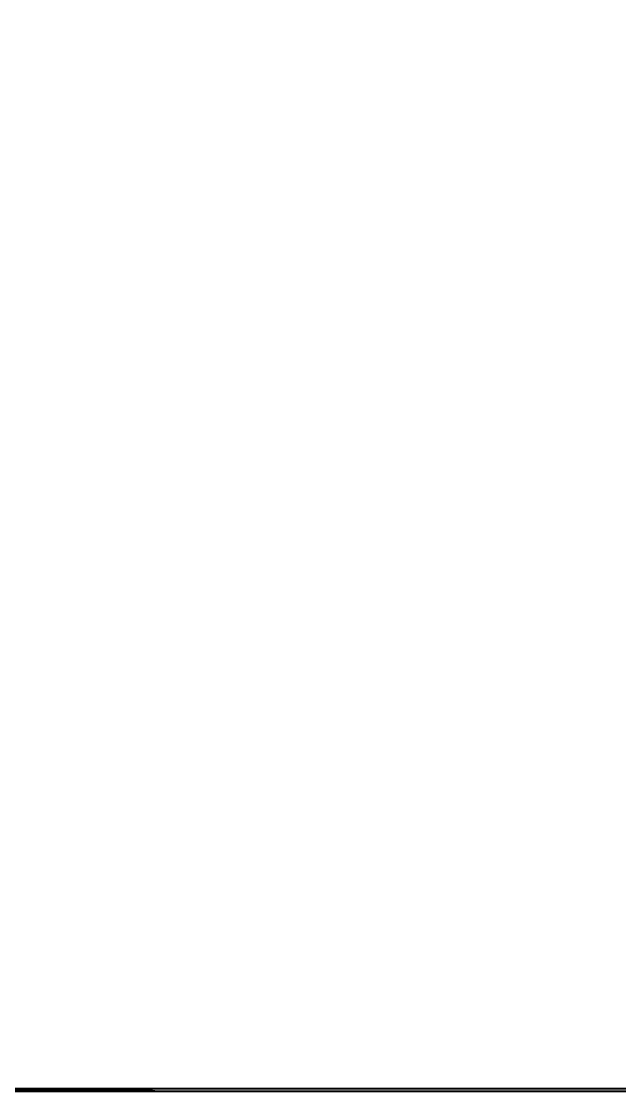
# Model space of a CAD drawing. Extents: x -112 to 83, y 6 to 95.
# Drawn here: x 34.1 to 58.47, y 5.62 to 49.19 of the extents above; entities that cross this region are included whole.
import ezdxf

# ---------------------------------------------------------------- set-up
doc = ezdxf.new("R2010")
doc.units = 0
doc.layers.add('TOP', color=250, linetype='CONTINUOUS')

msp = doc.modelspace()

# ---------------------------------------------------------------- meshes
at = {"layer": 'TOP', "color": 250}
mesh = msp.add_polyface(dxfattribs=at)
corners = [(-112.141029, 5.617622, 77.584587), (82.846863, 5.617622, 77.584587), (82.84687, 94.517624, 77.584572), (-112.141029, 94.517624, 77.584572), (-112.141029, 5.61763, 75.132889), (82.846863, 5.617622, 75.132889), (82.84687, 94.517616, 75.132874), (-112.141029, 94.517616, 75.132874), (-112.041023, 5.744621, 77.684586), (82.746864, 5.744621, 77.684586), (82.746864, 94.390625, 77.68457), (-112.041023, 94.390625, 77.684578), (-112.041023, 5.744621, 75.03289), (82.746864, 5.744621, 75.03289), (82.746864, 94.390625, 75.032875), (-112.041023, 94.390625, 75.032875)]
mesh.append_faces([[corners[k] for k in face] for face in [(8, 10, 11), (0, 5, 1), (1, 6, 2), (2, 7, 3), (3, 4, 0), (12, 14, 13)]], dxfattribs={"vtx0": -1})
mesh.append_faces([[corners[k] for k in face] for face in [(8, 9, 10), (0, 4, 5), (1, 5, 6), (2, 6, 7), (3, 7, 4), (12, 15, 14), (0, 1, 9), (9, 8, 0), (1, 2, 10), (10, 9, 1), (2, 3, 11), (11, 10, 2), (3, 0, 8), (8, 11, 3), (5, 4, 12), (12, 13, 5), (6, 5, 13), (13, 14, 6), (7, 6, 14), (14, 15, 7), (4, 7, 15), (15, 12, 4)]], dxfattribs={"vtx2": -1})

doc.saveas('drawing.dxf')
